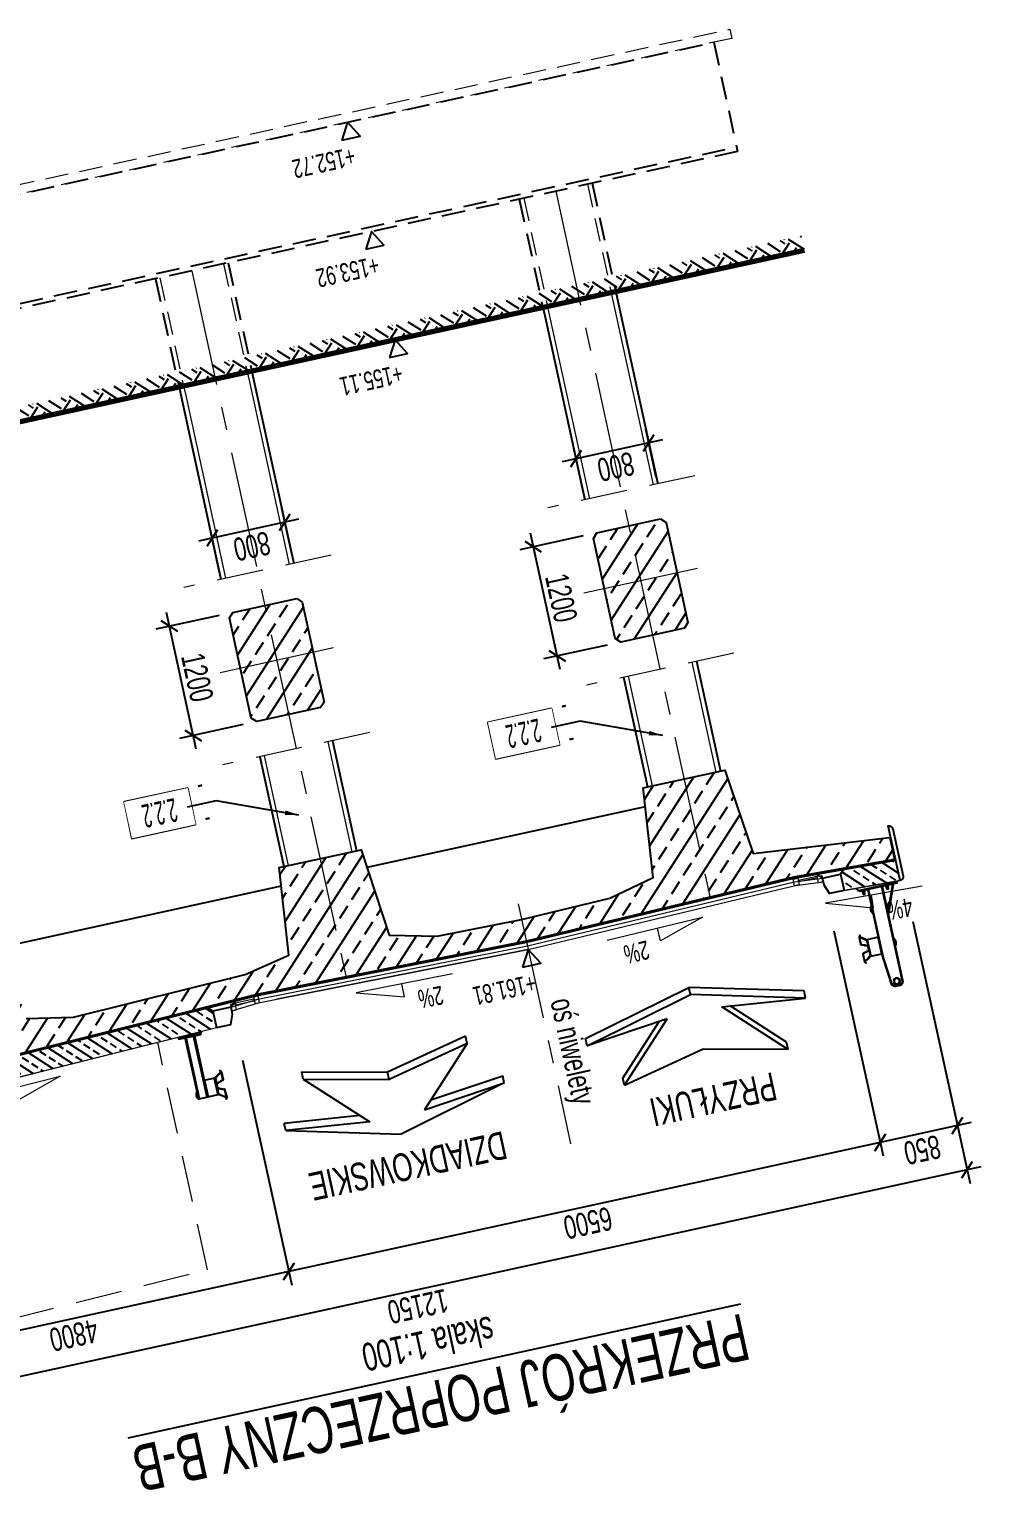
# Model space of a CAD drawing. Header units: metres. Extents: x 8416582 to 8417409, y 5771873 to 5772737.
# Drawn here: x 8416726.24 to 8416736.45, y 5772124.46 to 5772140.17 of the extents above; entities that cross this region are included whole.
import ezdxf
from ezdxf.enums import TextEntityAlignment as Align

# ---------------------------------------------------------------- set-up
doc = ezdxf.new("R2010")
doc.units = ezdxf.units.M
doc.set_wipeout_variables(frame=1)
doc.header["$PDSIZE"] = 0.05
for name, pattern in [('CENTER', [2, 1.25, -0.25, 0.25, -0.25]), ('DASHED', [0.75, 0.5, -0.25]), ('HIDDEN', [0.375, 0.25, -0.125])]:
    doc.linetypes.add(name, pattern=pattern)
for name, color, linetype in [('00RysOpi-T', 2, 'Continuous'), ('00ZieXxx-S', 7, 'Continuous'), ('AII_M_bariery', 8, 'Continuous'), ('AII_M_izolacja', 8, 'Continuous'), ('AII_M_konstrukcja beton', 3, 'Continuous'), ('AII_M_krawężnik', 9, 'Continuous'), ('AII_M_opis', 1, 'Continuous'), ('AII_M_opisy do legendy', 2, 'Continuous'), ('AII_M_wyposażenie', 8, 'Continuous')]:
    doc.layers.add(name, color=color, linetype=linetype)
for name, color, linetype, lineweight in [('AII_M_konstrukcja 0.00', 8, 'Continuous', 0), ('AII_M_konstrukcja 0.18', 9, 'Continuous', 18), ('AII_M_konstrukcja 0.25', 1, 'Continuous', 25), ('AII_M_kreskowanie', 8, 'Continuous', 0), ('AII_M_linie przerywane', 9, 'DASHED', 18), ('AII_M_nawierzchnia', 9, 'Continuous', 18), ('AII_M_odwodnienie', 8, 'Continuous', 9), ('AII_M_opisy rzedne', 1, 'Continuous', 25), ('AII_M_opisy spadki', 9, 'Continuous', 18), ('AII_M_opisy wymiary', 1, 'Continuous', 25), ('AII_M_osie', 9, 'CENTER', 18), ('AII_M_skrajnia', 9, 'DASHED', 18), ('AII_M_teren projektowany', 4, 'Continuous', 70)]:
    doc.layers.add(name, color=color, linetype=linetype, lineweight=lineweight)
doc.styles.add('AII_norm.', font='CDMSIMPL.shx', dxfattribs={"width": 0.7, "bigfont": 'CDMBIGPL.shx'})
doc.styles.add('CDMSTYLE', font='CDMSIMPL.shx', dxfattribs={"width": 0.7, "bigfont": 'CDMBIGPL.shx'})
doc.dimstyles.new('CDM-ME100MM', dxfattribs={"dimscale": 0.1, "dimtxt": 2.5, "dimasz": 1.5, "dimexe": 1.5, "dimexo": 5, "dimgap": 0.5, "dimtad": 1, "dimdec": 0, "dimlfac": 1000, "dimrnd": 1, "dimzin": 9, "dimtxsty": 'CDMSTYLE', "dimblk": 'OBLIQUE', "dimcen": 2.5, "dimdle": 1.5, "dimclrd": 9, "dimclre": 9, "dimclrt": 1, "dimadec": 1, "dimazin": 2, "dimtfac": 1, "dimtdec": 0, "dimtix": 1, "dimtmove": 2, "dimatfit": 3, "dimfxl": 1, "dimtvp": 1, "dimtolj": 1, "dimtzin": 0, "dimlwd": 25, "dimlwe": 25, "dimarcsym": 0})
doc.dimstyles.new('CDM-ME100MM$7', dxfattribs={"dimscale": 0.1, "dimtxt": 2.5, "dimasz": 1.5, "dimexe": 1.5, "dimexo": 5, "dimgap": 0.5, "dimtad": 1, "dimdec": 0, "dimlfac": 1000, "dimrnd": 1, "dimzin": 9, "dimtxsty": 'CDMSTYLE', "dimblk": 'OBLIQUE', "dimcen": 2.5, "dimdle": 1.5, "dimclrd": 9, "dimclre": 9, "dimclrt": 1, "dimadec": 1, "dimazin": 2, "dimtfac": 1, "dimtdec": 0, "dimtix": 1, "dimtmove": 2, "dimatfit": 3, "dimfxl": 1, "dimtvp": 1, "dimtolj": 1, "dimtzin": 0, "dimlwd": 25, "dimlwe": 25, "dimarcsym": 0})
pattern_1 = [(327.3201, (8416727.1454, 5772150.65623), (0.0857163, 0.1336199), []), (327.3201, (8416727.16936, 5772150.54657), (0.0857163, 0.1336199), [0.079375, -0.0396875])]
pattern_2 = [(237.32008, (8416696.4665, 5772291.1259), (0.26723977, -0.17143266), []), (237.32008, (8416696.24716, 5772291.078), (0.26723977, -0.17143266), [0.15875, -0.079375])]

# ---------------------------------------------------------------- blocks, each defined once
blk = doc.blocks.new('Bariera')
at = {"color": 0, "linetype": 'ByBlock', "lineweight": -2}
for p, q in [((-0.165, 0.685), (-0.165, 0.505)), ((-0.069, 0.685), (-0.165, 0.685)), ((-0.161, 0.505), (-0.161, 0.685)), ((-0.05, 0.685), (-0.069, 0.685)), ((-0.054, 0.505), (-0.054, 0.685)), ((-0.05, 0.683), (-0.05, 0.687)), ((-0.05, 0.503), (-0.05, 0.683)), ((-0.042, 0.687), (-0.042, 0.013)), ((0.042, 0.687), (0.042, 0.013)), ((0.052, 0.689), (0.05, 0.687)), ((-0.165, 0.505), (-0.05, 0.505))]:
    blk.add_line(p, q, dxfattribs=at)
for points in [[(-0.25, 0.454), (-0.25, 0.538, -0.324981), (-0.245, 0.545), (-0.178, 0.566, 0.324981), (-0.173, 0.573), (-0.173, 0.593), (-0.173, 0.613, 0.324981), (-0.178, 0.62), (-0.245, 0.641, -0.324981), (-0.25, 0.648), (-0.25, 0.732, -0.15172), (-0.249, 0.736), (-0.239, 0.75), (-0.237, 0.748), (-0.246, 0.735, 0.15172), (-0.247, 0.731), (-0.247, 0.65, 0.324981), (-0.242, 0.644), (-0.175, 0.622, -0.324981), (-0.17, 0.615), (-0.17, 0.593), (-0.17, 0.571, -0.324981), (-0.175, 0.564), (-0.242, 0.542, 0.324981), (-0.247, 0.536), (-0.247, 0.455, 0.15172), (-0.246, 0.451), (-0.237, 0.438), (-0.239, 0.436), (-0.249, 0.45, -0.15172), (-0.25, 0.454, 0.15172), (-0.249, 0.45)], [(0.052, 0.689, -0.305469), (0.052, 0.605), (0.05, 0.607, 0.3), (0.05, 0.687, 0.425)]]:
    blk.add_lwpolyline(points, format="xyb", dxfattribs=at)
blk.add_lwpolyline([(-0.168, 0.685, -0.252386), (-0.165, 0.679), (-0.165, 0.507, -0.252386), (-0.168, 0.501), (-0.241, 0.453), (-0.244, 0.457), (-0.173, 0.504, 0.252386), (-0.17, 0.509), (-0.17, 0.677, 0.252386), (-0.173, 0.682), (-0.244, 0.729), (-0.241, 0.733)], format="xyb", close=True, dxfattribs=at)
blk.add_lwpolyline([(-0.05, 0.013), (-0.05, 0.687), (0.05, 0.687), (0.05, 0.013)], dxfattribs=at)
blk.add_lwpolyline([(-0.12, 0), (0.12, 0), (0.12, 0.013), (-0.12, 0.013)], close=True, dxfattribs=at)
blk = doc.blocks.new('Deska_0.6')
at = {"layer": 'AII_M_wyposażenie', "color": 0, "linetype": 'ByBlock', "lineweight": -2}
blk.add_lwpolyline([(0, 0), (0, -0.6, 0.414214), (0.04, -0.56), (0.04, -0.04, 0.414214)], format="xyb", close=True, dxfattribs=at)
blk = doc.blocks.new('Barieroporęcz_1.1')
at = {"layer": 'AII_M_bariery', "color": 0, "linetype": 'ByBlock', "lineweight": -2}
for p, q in [((-0.23, 0.537), (-0.23, 0.717)), ((-0.23, 0.717), (-0.11, 0.717)), ((-0.11, 0.717), (-0.11, 0.537)), ((0.052, 0.669), (0.05, 0.667)), ((-0.11, 0.537), (-0.23, 0.537)), ((-0.112, 0.275), (-0.11, 0.273)), ((0.17, 0.013), (0.05, 0.313)), ((0.161, 0.013), (0.05, 0.291)), ((-0.17, 0.013), (-0.15, 0.013)), ((0.09, 0.013), (0.11, 0.013))]:
    blk.add_line(p, q, dxfattribs=at)
for points in [[(-0.11, 0.013), (-0.11, 0.751, -0.028091), (-0.108, 0.785), (-0.08, 1.053, -0.371293), (-0.037, 1.09), (0.007, 1.09, -0.414214), (0.05, 1.047), (0.05, 0.013)], [(0.042, 0.013), (0.042, 1.047, 0.414214), (0.007, 1.082), (-0.037, 1.082, 0.361555), (-0.071, 1.053), (-0.072, 1.052), (-0.1, 0.785, 0.028091), (-0.102, 0.751), (-0.102, 0.013)], [(-0.31, 0.491), (-0.31, 0.517), (-0.31, 0.573, -0.324981), (-0.305, 0.58), (-0.268, 0.592), (-0.243, 0.6, 0.324981), (-0.238, 0.607), (-0.238, 0.627), (-0.238, 0.647, 0.324981), (-0.243, 0.653), (-0.274, 0.663), (-0.305, 0.673, -0.324981), (-0.31, 0.68), (-0.31, 0.704), (-0.31, 0.762, -0.15172), (-0.309, 0.766), (-0.299, 0.78), (-0.297, 0.778), (-0.306, 0.765, 0.15172), (-0.307, 0.761), (-0.307, 0.704), (-0.307, 0.682, 0.324981), (-0.302, 0.676), (-0.274, 0.666), (-0.24, 0.655, -0.324981), (-0.235, 0.649), (-0.235, 0.627), (-0.235, 0.605, -0.324981), (-0.24, 0.598), (-0.268, 0.589), (-0.302, 0.578, 0.324981), (-0.307, 0.571), (-0.307, 0.517), (-0.307, 0.492, 0.15172), (-0.306, 0.488), (-0.297, 0.475), (-0.299, 0.473), (-0.309, 0.487, -0.15172), (-0.31, 0.491, 0.15172), (-0.309, 0.487)], [(0.052, 0.669, -0.305469), (0.052, 0.584), (0.05, 0.587, 0.3), (0.05, 0.667)], [(-0.112, 0.275, 0.305469), (-0.112, 0.191), (-0.11, 0.193, -0.3), (-0.11, 0.273, -0.425)]]:
    blk.add_lwpolyline(points, format="xyb", dxfattribs=at)
blk.add_lwpolyline([(-0.259, 0.526), (-0.238, 0.539, 0.252386), (-0.235, 0.545), (-0.235, 0.602), (-0.235, 0.708, 0.252386), (-0.238, 0.714), (-0.265, 0.732), (-0.304, 0.757), (-0.301, 0.761), (-0.265, 0.738), (-0.233, 0.717, -0.252386), (-0.23, 0.711), (-0.23, 0.602), (-0.23, 0.542, -0.252386), (-0.233, 0.537), (-0.259, 0.52), (-0.301, 0.492), (-0.304, 0.496)], format="xyb", close=True, dxfattribs=at)
for points in [[(-0.21, 0.013), (-0.21, 0), (0.21, 0), (0.21, 0.013)], [(-0.146, 0.013), (-0.174, 0.013), (-0.174, 0.024), (-0.146, 0.024)], [(-0.17, 0.024), (-0.17, 0.05), (-0.167, 0.053), (-0.153, 0.053), (-0.15, 0.05), (-0.15, 0.024)], [(0.114, 0.013), (0.086, 0.013), (0.086, 0.024), (0.114, 0.024)], [(0.09, 0.024), (0.09, 0.05), (0.093, 0.053), (0.107, 0.053), (0.11, 0.05), (0.11, 0.024)]]:
    blk.add_lwpolyline(points, close=True, dxfattribs=at)
for radius in [0.035, 0.03]:
    blk.add_circle((-0.015, 1.039), radius, dxfattribs=at)
blk = doc.blocks.new('Kierunek_od')
at = {"layer": 'AII_M_opis', "color": 0}
for p, q in [((-0.45, 0), (0, -0.1)), ((-0.45, 0), (-0.15, -0.3)), ((-0.45, 0), (-0.45, -0.04)), ((0.45, 0), (0, -0.1)), ((0.45, 0), (0.15, -0.3)), ((0.45, 0), (0.45, -0.04)), ((-0.45, -0.04), (-0.195, -0.295)), ((0.45, -0.04), (0.195, -0.295)), ((-0.15, -0.3), (-0.6, -0.25)), ((-0.6, -0.25), (0, -0.4)), ((-0.6, -0.25), (-0.6, -0.29)), ((-0.6, -0.29), (0, -0.44)), ((0.6, -0.25), (0, -0.4)), ((0.6, -0.29), (0, -0.44)), ((0.15, -0.3), (0.6, -0.25)), ((0.6, -0.25), (0.6, -0.29)), ((0, -0.4), (0, -0.44))]:
    blk.add_line(p, q, dxfattribs=at)
at = {"layer": 'AII_M_opis', "color": 2, "style": 'AII_norm.', "width": 0.7, "flags": 4}
blk.add_attdef('KIERUNEK', text='', height=0.15, dxfattribs=at).set_placement((0, 0.175), align=Align.MIDDLE_CENTER)
blk = doc.blocks.new('Kierunek_do')
at = {"layer": 'AII_M_opis', "color": 0}
for p, q in [((-0.6, -0.15), (0, 0)), ((0.6, -0.15), (0, 0)), ((-0.15, -0.1), (-0.6, -0.15)), ((-0.195, -0.145), (-0.6, -0.19)), ((-0.6, -0.15), (-0.6, -0.19)), ((-0.45, -0.4), (-0.15, -0.1)), ((0.45, -0.4), (0.15, -0.1)), ((0.15, -0.1), (0.6, -0.15)), ((0.195, -0.145), (0.6, -0.19)), ((0.6, -0.15), (0.6, -0.19)), ((-0.45, -0.4), (0, -0.3)), ((0.45, -0.4), (0, -0.3)), ((0, -0.3), (0, -0.34)), ((-0.45, -0.44), (0, -0.34)), ((0.45, -0.44), (0, -0.34)), ((-0.45, -0.4), (-0.45, -0.44)), ((0.45, -0.4), (0.45, -0.44))]:
    blk.add_line(p, q, dxfattribs=at)
at = {"layer": 'AII_M_opis', "color": 2, "lineweight": 25, "style": 'AII_norm.', "width": 0.7, "flags": 4}
blk.add_attdef('KIERUNEK', text='', height=0.15, rotation=360, dxfattribs=at).set_placement((0, 0.175), align=Align.MIDDLE_CENTER)
blk = doc.blocks.new('A$C2EC13F79')
at = {"layer": 'AII_M_odwodnienie', "color": 0, "lineweight": -2}
for points in [[(0, -7), (5, -7), (5, 0), (0, 0)], [(26, -4.6), (31, -4.6), (31, 2.4), (26, 2.4)], [(5.5, -5), (25.5, -5), (25.5, -3), (5.5, -3)]]:
    blk.add_lwpolyline(points, close=True, dxfattribs=at)
blk = doc.blocks.new('_OBLIQUE')
at = {"color": 0, "linetype": 'ByBlock'}
blk.add_line((-0.5, -0.5), (0.5, 0.5), dxfattribs=at)
blk = doc.blocks.new('*D294')
at = {"layer": 'AII_M_opisy wymiary', "color": 9, "lineweight": 25, "transparency": 16777216}
for p, q in [((8416735.725, 5772130.586), (8416736.235, 5772128.251)), ((8416734.877, 5772130.487), (8416735.405, 5772128.07)), ((8416736.35, 5772128.43), (8416735.226, 5772128.184))]:
    blk.add_line(p, q, dxfattribs=at)
at = {"layer": 'Defpoints', "color": 0, "lineweight": 25, "transparency": 16777216}
for p in [(8416735.619, 5772131.075), (8416734.77, 5772130.976), (8416735.373, 5772128.216)]:
    blk.add_point(p, dxfattribs=at)
at = {"layer": 'AII_M_opisy wymiary', "color": 9, "lineweight": 25, "transparency": 16777216, "xscale": 0.15, "yscale": 0.15, "zscale": 0.15}
for p, rotation in [((8416736.203, 5772128.398), 12.32007894477789), ((8416735.373, 5772128.216), 192.3200789447779)]:
    blk.add_blockref('_OBLIQUE', p, dxfattribs=dict(at, rotation=rotation))
at = {"layer": 'AII_M_opisy wymiary', "color": 1, "transparency": 16777216, "insert": (8416735.826, 5772128.136), "char_height": 0.25, "attachment_point": 5, "rotation": 192.3201, "style": 'CDMSTYLE'}
blk.add_mtext('\\A1;850', dxfattribs=at)
blk = doc.blocks.new('*D295')
at = {"layer": 'AII_M_opisy wymiary', "color": 9, "lineweight": 25, "transparency": 16777216}
for p, q in [((8416734.877, 5772130.487), (8416735.405, 5772128.07)), ((8416728.527, 5772129.1), (8416729.055, 5772126.683)), ((8416735.52, 5772128.248), (8416728.876, 5772126.797))]:
    blk.add_line(p, q, dxfattribs=at)
at = {"layer": 'Defpoints', "color": 0, "lineweight": 25, "transparency": 16777216}
for p in [(8416734.77, 5772130.976), (8416728.42, 5772129.589), (8416729.023, 5772126.829)]:
    blk.add_point(p, dxfattribs=at)
at = {"layer": 'AII_M_opisy wymiary', "color": 9, "lineweight": 25, "transparency": 16777216, "xscale": 0.15, "yscale": 0.15, "zscale": 0.15}
for p, rotation in [((8416735.373, 5772128.216), 12.32007894477794), ((8416729.023, 5772126.829), 192.3200789447779)]:
    blk.add_blockref('_OBLIQUE', p, dxfattribs=dict(at, rotation=rotation))
at = {"layer": 'AII_M_opisy wymiary', "color": 1, "transparency": 16777216, "insert": (8416732.235, 5772127.352), "char_height": 0.25, "attachment_point": 5, "rotation": 192.3201, "style": 'CDMSTYLE'}
blk.add_mtext('\\A1;6500', dxfattribs=at)
blk = doc.blocks.new('*D296')
at = {"layer": 'AII_M_opisy wymiary', "color": 9, "lineweight": 25, "transparency": 16777216}
for p, q in [((8416728.527, 5772129.1), (8416729.055, 5772126.683)), ((8416723.879, 5772127.884), (8416724.365, 5772125.659)), ((8416729.169, 5772126.861), (8416724.187, 5772125.773))]:
    blk.add_line(p, q, dxfattribs=at)
at = {"layer": 'Defpoints', "color": 0, "lineweight": 25, "transparency": 16777216}
for p in [(8416728.42, 5772129.589), (8416723.772, 5772128.372), (8416724.333, 5772125.805)]:
    blk.add_point(p, dxfattribs=at)
at = {"layer": 'AII_M_opisy wymiary', "color": 9, "lineweight": 25, "transparency": 16777216, "xscale": 0.15, "yscale": 0.15, "zscale": 0.15}
for p, rotation in [((8416729.023, 5772126.829), 12.32007894477794), ((8416724.333, 5772125.805), 192.3200789447779)]:
    blk.add_blockref('_OBLIQUE', p, dxfattribs=dict(at, rotation=rotation))
at = {"layer": 'AII_M_opisy wymiary', "color": 1, "transparency": 16777216, "insert": (8416726.715, 5772126.146), "char_height": 0.25, "attachment_point": 5, "rotation": 192.3201, "style": 'CDMSTYLE'}
blk.add_mtext('\\A1;4800', dxfattribs=at)
blk = doc.blocks.new('*D291')
at = {"layer": 'AII_M_opisy wymiary', "color": 9, "lineweight": 25, "transparency": 16777216}
for p, q in [((8416735.725, 5772130.586), (8416736.339, 5772127.776)), ((8416723.879, 5772127.884), (8416724.469, 5772125.184)), ((8416736.454, 5772127.955), (8416724.29, 5772125.299))]:
    blk.add_line(p, q, dxfattribs=at)
at = {"layer": 'Defpoints', "color": 0, "lineweight": 25, "transparency": 16777216}
for p in [(8416735.619, 5772131.075), (8416723.772, 5772128.372), (8416724.437, 5772125.331)]:
    blk.add_point(p, dxfattribs=at)
at = {"layer": 'AII_M_opisy wymiary', "color": 9, "lineweight": 25, "transparency": 16777216, "xscale": 0.15, "yscale": 0.15, "zscale": 0.15}
for p, rotation in [((8416736.307, 5772127.923), 12.32007894477794), ((8416724.437, 5772125.331), 192.3200789447779)]:
    blk.add_blockref('_OBLIQUE', p, dxfattribs=dict(at, rotation=rotation))
at = {"layer": 'AII_M_opisy wymiary', "color": 1, "transparency": 16777216, "insert": (8416730.409, 5772126.456), "char_height": 0.25, "attachment_point": 5, "rotation": 192.3201, "style": 'CDMSTYLE'}
blk.add_mtext('\\A1;12150', dxfattribs=at)
blk = doc.blocks.new('00kota3')
at = {"color": 0, "linetype": 'Continuous', "lineweight": 25}
blk.add_lwpolyline([(1, 1.73), (-1, 1.73), (0, 0)], close=True, dxfattribs=at)
at = {"color": 0, "linetype": 'Continuous', "lineweight": 25, "style": 'CDMSTYLE', "width": 0.7}
blk.add_attdef('%%P000.000', (0, 2.69), '', height=2, dxfattribs=at)
blk = doc.blocks.new('OpiNum01')
at = {"layer": 'AII_M_opisy do legendy', "color": 0, "linetype": 'Continuous'}
blk.add_lwpolyline([(-3.5, -2), (3.5, -2), (3.5, 2), (-3.5, 2)], close=True, dxfattribs=at)
at = {"color": 9, "linetype": 'Continuous', "lineweight": 25, "style": 'CDMSTYLE', "width": 0.7, "flags": 1}
for tag, p in [('NAZWAPOL', (-4.1, -6.8)), ('NAZWAANG', (-4.1, -10.48)), ('SPECYF', (-4.1, -14.15)), ('ID', (-4.1, -17.82)), ('BAZA', (-4.1, -21.5)), ('RYSUNEK', (-4.1, -25.17))]:
    blk.add_attdef(tag, p, '', height=2, dxfattribs=at)
at = {"layer": 'AII_M_opisy do legendy', "linetype": 'Continuous', "lineweight": -2, "style": 'CDMSTYLE', "width": 0.5}
blk.add_attdef('NR', text='', height=2.5, dxfattribs=at).set_placement((0, 0), align=Align.MIDDLE)
at = {"color": 0, "linetype": 'Continuous'}
blk.add_wipeout([(-3.5, -2), (3.5, -2), (3.5, 2), (-3.5, 2)], dxfattribs=at).dxf.layer = 'AII_M_opisy do legendy'
blk = doc.blocks.new('OpiTxt01')
at = {"color": 0, "linetype": 'Continuous', "lineweight": 20, "style": 'CDMSTYLE', "width": 0.7}
blk.add_attdef('TEKST_GORNY', (1, 0.89), '', height=2, dxfattribs=at)
at = {"color": 0, "linetype": 'Continuous', "lineweight": -2, "style": 'CDMSTYLE', "width": 0.7}
blk.add_attdef('TEKST_DOLNY', (1.05, -2.73), '', height=2, dxfattribs=at)
blk = doc.blocks.new('*D292')
at = {"layer": 'AII_M_opisy wymiary', "color": 9, "lineweight": 25, "transparency": 16777216}
for p, q in [((8416731.937, 5772133.292), (8416731.617, 5772134.757)), ((8416732.185, 5772134.728), (8416731.503, 5772134.579)), ((8416732.441, 5772133.555), (8416731.759, 5772133.406))]:
    blk.add_line(p, q, dxfattribs=at)
at = {"layer": 'Defpoints', "color": 0, "lineweight": 25, "transparency": 16777216}
for p in [(8416732.674, 5772134.834), (8416731.649, 5772134.611), (8416732.93, 5772133.662)]:
    blk.add_point(p, dxfattribs=at)
at = {"layer": 'AII_M_opisy wymiary', "color": 9, "lineweight": 25, "transparency": 16777216, "xscale": 0.15, "yscale": 0.15, "zscale": 0.15}
for p, rotation in [((8416731.649, 5772134.611), 102.3200789447779), ((8416731.905, 5772133.438), 282.3200789447779)]:
    blk.add_blockref('_OBLIQUE', p, dxfattribs=dict(at, rotation=rotation))
at = {"layer": 'AII_M_opisy wymiary', "color": 1, "transparency": 16777216, "insert": (8416731.948, 5772134.062), "char_height": 0.25, "attachment_point": 5, "rotation": 282.3201, "style": 'CDMSTYLE'}
blk.add_mtext('\\A1;1200', dxfattribs=at)
blk = doc.blocks.new('*D293')
at = {"layer": 'AII_M_opisy wymiary', "color": 9, "lineweight": 25, "transparency": 16777216}
for p, q in [((8416732.968, 5772135.359), (8416732.856, 5772135.874)), ((8416733.035, 5772135.759), (8416731.96, 5772135.524)), ((8416732.187, 5772135.189), (8416732.075, 5772135.703))]:
    blk.add_line(p, q, dxfattribs=at)
at = {"layer": 'Defpoints', "color": 0, "lineweight": 25, "transparency": 16777216}
for p in [(8416732.107, 5772135.556), (8416733.075, 5772134.871), (8416732.294, 5772134.7)]:
    blk.add_point(p, dxfattribs=at)
at = {"layer": 'AII_M_opisy wymiary', "color": 9, "lineweight": 25, "transparency": 16777216, "xscale": 0.15, "yscale": 0.15, "zscale": 0.15}
for p, rotation in [((8416732.888, 5772135.727), 12.32007894477794), ((8416732.107, 5772135.556), 192.3200789447779)]:
    blk.add_blockref('_OBLIQUE', p, dxfattribs=dict(at, rotation=rotation))
at = {"layer": 'AII_M_opisy wymiary', "color": 1, "transparency": 16777216, "insert": (8416732.535, 5772135.471), "char_height": 0.25, "attachment_point": 5, "rotation": 192.3201, "style": 'CDMSTYLE'}
blk.add_mtext('\\A1;800', dxfattribs=at)
blk = doc.blocks.new('*D287')
at = {"layer": 'AII_M_opisy wymiary', "color": 9, "lineweight": 25, "transparency": 16777216}
for p, q in [((8416728.277, 5772133.874), (8416727.595, 5772133.725)), ((8416728.029, 5772132.438), (8416727.709, 5772133.904)), ((8416728.533, 5772132.702), (8416727.851, 5772132.553))]:
    blk.add_line(p, q, dxfattribs=at)
at = {"layer": 'Defpoints', "color": 0, "lineweight": 25, "transparency": 16777216}
for p in [(8416728.766, 5772133.981), (8416727.741, 5772133.757), (8416729.022, 5772132.809)]:
    blk.add_point(p, dxfattribs=at)
at = {"layer": 'AII_M_opisy wymiary', "color": 9, "lineweight": 25, "transparency": 16777216, "xscale": 0.15, "yscale": 0.15, "zscale": 0.15}
for p, rotation in [((8416727.741, 5772133.757), 102.3200789447779), ((8416727.997, 5772132.585), 282.3200789447779)]:
    blk.add_blockref('_OBLIQUE', p, dxfattribs=dict(at, rotation=rotation))
at = {"layer": 'AII_M_opisy wymiary', "color": 1, "transparency": 16777216, "insert": (8416728.04, 5772133.208), "char_height": 0.25, "attachment_point": 5, "rotation": 282.3201, "style": 'CDMSTYLE'}
blk.add_mtext('\\A1;1200', dxfattribs=at)
blk = doc.blocks.new('*D288')
at = {"layer": 'AII_M_opisy wymiary', "color": 9, "lineweight": 25, "transparency": 16777216}
for p, q in [((8416729.061, 5772134.506), (8416728.948, 5772135.02)), ((8416729.127, 5772134.906), (8416728.052, 5772134.671)), ((8416728.279, 5772134.335), (8416728.167, 5772134.849))]:
    blk.add_line(p, q, dxfattribs=at)
at = {"layer": 'Defpoints', "color": 0, "lineweight": 25, "transparency": 16777216}
for p in [(8416728.199, 5772134.703), (8416729.167, 5772134.017), (8416728.386, 5772133.847)]:
    blk.add_point(p, dxfattribs=at)
at = {"layer": 'AII_M_opisy wymiary', "color": 9, "lineweight": 25, "transparency": 16777216, "xscale": 0.15, "yscale": 0.15, "zscale": 0.15}
for p, rotation in [((8416728.98, 5772134.874), 12.32007894477794), ((8416728.199, 5772134.703), 192.3200789447779)]:
    blk.add_blockref('_OBLIQUE', p, dxfattribs=dict(at, rotation=rotation))
at = {"layer": 'AII_M_opisy wymiary', "color": 1, "transparency": 16777216, "insert": (8416728.627, 5772134.617), "char_height": 0.25, "attachment_point": 5, "rotation": 192.3201, "style": 'CDMSTYLE'}
blk.add_mtext('\\A1;800', dxfattribs=at)

msp = doc.modelspace()

# ---------------------------------------------------------------- hatches: boundary and pattern name
at = {"layer": '00ZieXxx-S', "linetype": 'Continuous'}
h = msp.add_hatch(dxfattribs=at)
h.set_pattern_fill('EARTH', color=8, scale=0.04, angle=-288.35154, style=0)
h.set_pattern_definition([(237.32008, (8416678.16632, 5772285.89773), (0.0766457, -0.35093794), [0.254, -0.254]), (237.32008, (8416678.2465, 5772285.8463), (0.0766457, -0.35093794), [0.254, -0.254]), (237.32008, (8416678.32667, 5772285.79488), (0.0766457, -0.35093794), [0.254, -0.254]), (327.32008, (8416678.33625, 5772285.751), (0.35093794, 0.0766457), [0.254, -0.254]), (327.32008, (8416678.28482, 5772285.67084), (0.35093794, 0.0766457), [0.254, -0.254]), (327.32008, (8416678.23339, 5772285.59066), (0.35093794, 0.0766457), [0.254, -0.254])])
h.paths.add_polyline_path([(8416721.8922, 5772135.189), (8416721.9264, 5772135.0327), (8416734.5588, 5772137.7916), (8416734.5247, 5772137.9479)])
at = {"layer": 'AII_M_kreskowanie', "lineweight": 25}
h = msp.add_hatch(dxfattribs=at)
h.set_pattern_fill('ANSI33', color=256, scale=0.05, angle=-333.35154)
h.set_pattern_definition(pattern_2)
h.paths.add_polyline_path([(8416733.0156, 5772134.9091), (8416733.0751, 5772134.871), (8416733.3098, 5772133.7963), (8416733.2716, 5772133.7368), (8416732.5878, 5772133.5874), (8416732.5282, 5772133.6256), (8416732.2935, 5772134.7003), (8416732.3317, 5772134.7598)])
h = msp.add_hatch(dxfattribs=at)
h.set_pattern_fill('ANSI33', color=256, scale=0.05, angle=-333.35154)
h.set_pattern_definition(pattern_2)
h.paths.add_polyline_path([(8416729.1077, 5772134.0556), (8416729.1672, 5772134.0175), (8416729.4019, 5772132.9428), (8416729.3638, 5772132.8833), (8416728.6799, 5772132.7339), (8416728.6204, 5772132.7721), (8416728.3857, 5772133.8468), (8416728.4238, 5772133.9063)])
h = msp.add_hatch(dxfattribs=at)
h.set_pattern_fill('ANSI33', color=256, scale=0.05, angle=-333.35154)
h.set_pattern_definition([(237.3201, (8416727.1454, 5772150.65623), (0.2672398, -0.1714327), []), (237.3201, (8416726.92607, 5772150.60833), (0.2672398, -0.1714327), [0.15875, -0.079375])])
h.paths.add_polyline_path([(8416735.5284, 5772131.2539), (8416734.4443, 5772131.0622), (8416731.5748, 5772130.3751), (8416728.6802, 5772129.8033), (8416723.7788, 5772128.5778), (8416723.7276, 5772128.8123), (8416725.1309, 5772129.2765), (8416725.0272, 5772130.2433), (8416725.9065, 5772130.4353), (8416726.2034, 5772129.5446), (8416726.7121, 5772129.5585), (8416728.5562, 5772130.0196), (8416729.0225, 5772130.2276), (8416728.9199, 5772131.1664), (8416729.7992, 5772131.3584), (8416730.1019, 5772130.4409), (8416730.616, 5772130.4303), (8416731.5236, 5772130.6096), (8416732.472, 5772130.8367), (8416732.9349, 5772131.0606), (8416732.8276, 5772132.0208), (8416733.7068, 5772132.2129), (8416734.0098, 5772131.318), (8416735.4772, 5772131.4884)])
h = msp.add_hatch(dxfattribs=at)
h.set_pattern_fill('ANSI33', color=256, scale=0.025, angle=-243.35154)
h.set_pattern_definition(pattern_1)
h.paths.add_polyline_path([(8416734.9486, 5772131.0966), (8416734.987, 5772130.9208), (8416735.5882, 5772131.0271), (8416735.5404, 5772131.2459), (8416734.9809, 5772131.147)])
h = msp.add_hatch(dxfattribs=at)
h.set_pattern_fill('ANSI33', color=256, scale=0.025, angle=-243.35154)
h.set_pattern_definition(pattern_1)
h.paths.add_polyline_path([(8416723.8201, 5772128.3419), (8416723.7712, 5772128.5656), (8416728.1509, 5772129.6607), (8416728.2075, 5772129.6243), (8416728.2459, 5772129.4485)])

# ---------------------------------------------------------------- linework, layer by layer
at = {"layer": 'AII_M_bariery', "color": 8}
for points in [[(8416735.5509, 5772131.0103), (8416735.5582, 5772131.0218)], [(8416735.1073, 5772130.942), (8416735.1406, 5772130.9207)], [(8416727.8288, 5772129.3442), (8416727.8404, 5772129.3368)], [(8416728.0749, 5772129.388), (8416728.0884, 5772129.4091)]]:
    msp.add_lwpolyline(points, dxfattribs=at)
at = {"layer": 'AII_M_izolacja', "linetype": 'HIDDEN', "ltscale": 0.5, "const_width": 0.01}
msp.add_lwpolyline([(8416723.7227, 5772128.8112), (8416723.775, 5772128.5717), (8416728.6813, 5772129.7984), (8416731.5759, 5772130.3702), (8416734.4454, 5772131.0573), (8416735.5344, 5772131.2499), (8416735.4821, 5772131.4895)], dxfattribs=at)
at = {"layer": 'AII_M_izolacja'}
msp.add_lwpolyline([(8416723.7712, 5772128.5656), (8416728.6823, 5772129.7936), (8416731.577, 5772130.3654), (8416734.4465, 5772131.0525), (8416735.5404, 5772131.2459)], dxfattribs=at)
at = {"layer": 'AII_M_konstrukcja 0.00', "linetype": 'HIDDEN'}
for points in [[(8416732.2308, 5772138.5023), (8416732.5074, 5772137.2361)], [(8416731.547, 5772138.3529), (8416731.8235, 5772137.0867)], [(8416728.323, 5772137.6488), (8416728.5995, 5772136.3826)], [(8416727.6391, 5772137.4994), (8416727.9156, 5772136.2333)]]:
    msp.add_lwpolyline(points, dxfattribs=at)
at = {"layer": 'AII_M_konstrukcja 0.00'}
for points in [[(8416732.5074, 5772137.2361), (8416732.9356, 5772135.2756)], [(8416731.8235, 5772137.0867), (8416732.2517, 5772135.1262)], [(8416728.5995, 5772136.3826), (8416729.0277, 5772134.4221)], [(8416727.9156, 5772136.2333), (8416728.3438, 5772134.2727)], [(8416733.3517, 5772133.3703), (8416733.6091, 5772132.1915)], [(8416732.6678, 5772133.221), (8416732.9252, 5772132.0422)], [(8416729.4438, 5772132.5168), (8416729.7015, 5772131.3371)], [(8416728.7599, 5772132.3675), (8416729.0176, 5772131.1877)]]:
    msp.add_lwpolyline(points, dxfattribs=at)
at = {"layer": 'AII_M_konstrukcja 0.18', "linetype": 'HIDDEN'}
msp.add_lwpolyline([(8416733.7822, 5772140.0694), (8416721.6678, 5772137.4236), (8416721.6465, 5772137.5213), (8416733.7608, 5772140.1671)], close=True, dxfattribs=at)
at = {"layer": 'AII_M_konstrukcja 0.25', "linetype": 'HIDDEN'}
msp.add_lwpolyline([(8416733.8429, 5772138.8543), (8416722.1192, 5772136.2939), (8416721.8632, 5772137.4662), (8416733.5868, 5772140.0267)], close=True, dxfattribs=at)
for points in [[(8416722.1084, 5772136.3433), (8416733.8321, 5772138.9038)], [(8416732.2797, 5772138.5129), (8416732.5562, 5772137.2468)], [(8416731.4981, 5772138.3422), (8416731.7747, 5772137.0761)], [(8416728.3718, 5772137.6594), (8416728.6483, 5772136.3933)], [(8416727.5902, 5772137.4887), (8416727.8668, 5772136.2226)]]:
    msp.add_lwpolyline(points, dxfattribs=at)
at = {"layer": 'AII_M_konstrukcja 0.25'}
for points in [[(8416732.5562, 5772137.2468), (8416732.9844, 5772135.2863)], [(8416731.7747, 5772137.0761), (8416732.2028, 5772135.1156)], [(8416728.6483, 5772136.3933), (8416729.0765, 5772134.4328)], [(8416727.8668, 5772136.2226), (8416728.2949, 5772134.2621)], [(8416733.4005, 5772133.381), (8416733.658, 5772132.2022)], [(8416732.6189, 5772133.2103), (8416732.8764, 5772132.0315)], [(8416729.4926, 5772132.5275), (8416729.7503, 5772131.3477)], [(8416728.7111, 5772132.3568), (8416728.9687, 5772131.177)], [(8416732.85, 5772131.82), (8416729.8622, 5772131.1674)], [(8416728.9417, 5772130.9664), (8416725.9474, 5772130.3124)]]:
    msp.add_lwpolyline(points, dxfattribs=at)
at = {"layer": 'AII_M_konstrukcja beton'}
for points in [[(8416733.0156, 5772134.9091), (8416733.0751, 5772134.871), (8416733.3098, 5772133.7963), (8416733.2716, 5772133.7368), (8416732.5878, 5772133.5874), (8416732.5282, 5772133.6256), (8416732.2935, 5772134.7003), (8416732.3317, 5772134.7598)], [(8416729.1077, 5772134.0556), (8416729.1672, 5772134.0175), (8416729.4019, 5772132.9428), (8416729.3638, 5772132.8833), (8416728.6799, 5772132.7339), (8416728.6204, 5772132.7721), (8416728.3857, 5772133.8468), (8416728.4238, 5772133.9063)]]:
    msp.add_lwpolyline(points, close=True, dxfattribs=at)
for points in [[(8416726.2034, 5772129.5446), (8416726.7121, 5772129.5585), (8416728.5562, 5772130.0196), (8416729.0225, 5772130.2276), (8416728.9199, 5772131.1664), (8416729.7992, 5772131.3584), (8416730.1019, 5772130.4409), (8416730.616, 5772130.4303), (8416731.5236, 5772130.6096), (8416732.472, 5772130.8367), (8416732.9349, 5772131.0606), (8416732.8276, 5772132.0208), (8416733.7068, 5772132.2129), (8416734.0103, 5772131.3181), (8416735.4772, 5772131.4884), (8416735.5284, 5772131.2539)], [(8416735.5284, 5772131.2539), (8416734.4443, 5772131.0622), (8416731.5748, 5772130.3751), (8416728.6802, 5772129.8033), (8416723.7788, 5772128.5778)]]:
    msp.add_lwpolyline(points, dxfattribs=at)
at = {"layer": 'AII_M_krawężnik', "color": 8}
for points in [[(8416734.9486, 5772131.0966), (8416734.9809, 5772131.147)], [(8416734.6887, 5772131.0953), (8416734.7532, 5772131.0539)], [(8416728.4029, 5772129.667), (8416728.4462, 5772129.7345)], [(8416728.1509, 5772129.6607), (8416728.2075, 5772129.6243)]]:
    msp.add_lwpolyline(points, dxfattribs=at)
at = {"layer": 'AII_M_krawężnik'}
for points in [[(8416734.7532, 5772131.0539), (8416734.9486, 5772131.0966), (8416734.987, 5772130.9208), (8416734.8307, 5772130.8866), (8416734.7703, 5772130.9758)], [(8416728.4029, 5772129.667), (8416728.2075, 5772129.6243), (8416728.2459, 5772129.4485), (8416728.4022, 5772129.4826), (8416728.42, 5772129.5889)]]:
    msp.add_lwpolyline(points, close=True, dxfattribs=at)
at = {"layer": 'AII_M_linie przerywane'}
for points in [[(8416733.3843, 5772135.3736), (8416731.8029, 5772135.0282)], [(8416729.4764, 5772134.5201), (8416727.895, 5772134.1747)], [(8416733.8004, 5772133.4683), (8416732.219, 5772133.123)], [(8416729.8926, 5772132.6148), (8416728.3111, 5772132.2695)]]:
    msp.add_lwpolyline(points, dxfattribs=at)
at = {"layer": 'AII_M_nawierzchnia', "color": 8}
msp.add_lwpolyline([(8416728.4029, 5772129.667), (8416728.6909, 5772129.7545), (8416731.5855, 5772130.3263), (8416734.455, 5772131.0134), (8416734.7532, 5772131.0539)], dxfattribs=at)
at = {"layer": 'AII_M_nawierzchnia'}
for points in [[(8416728.4114, 5772129.6279), (8416728.6994, 5772129.7154), (8416728.8956, 5772129.7542), (8416731.5941, 5772130.2872), (8416734.269, 5772130.9277), (8416734.4635, 5772130.9743), (8416734.7617, 5772131.0149)], [(8416734.987, 5772130.9208), (8416735.5882, 5772131.0271)], [(8416723.8201, 5772128.3419), (8416728.2459, 5772129.4485)]]:
    msp.add_lwpolyline(points, dxfattribs=at)
at = {"layer": 'AII_M_opisy spadki'}
for p, q in [((8416735.5882, 5772131.0271), (8416734.987, 5772130.9208)), ((8416731.5941, 5772130.2872), (8416734.269, 5772130.9277)), ((8416731.5941, 5772130.2872), (8416728.8956, 5772129.7542)), ((8416723.8201, 5772128.3419), (8416728.2459, 5772129.4485))]:
    msp.add_line(p, q, dxfattribs=at)
at = {"layer": 'AII_M_opisy spadki', "color": 9}
for points in [[(8416735.8236, 5772130.9672), (8416734.7864, 5772130.7837), (8416735.3031, 5772130.7329), (8416735.3031, 5772130.7329), (8416735.2787, 5772130.8708)], [(8416732.4426, 5772130.3876), (8416733.467, 5772130.6329), (8416733.0133, 5772130.3803), (8416733.0133, 5772130.3803), (8416732.9807, 5772130.5164)], [(8416730.7809, 5772130.0246), (8416729.7475, 5772129.8205), (8416730.2652, 5772129.7801), (8416730.2652, 5772129.7801), (8416730.2381, 5772129.9174)], [(8416725.5463, 5772128.6704), (8416726.5682, 5772128.9259), (8416726.1171, 5772128.6688), (8416726.1171, 5772128.6688), (8416726.0831, 5772128.8046)]]:
    msp.add_lwpolyline(points, dxfattribs=at)
at = {"layer": 'AII_M_osie'}
for points in [[(8416731.8889, 5772138.4276), (8416733.5757, 5772130.7041)], [(8416727.981, 5772137.5741), (8416729.6681, 5772129.8497)], [(8416732.193, 5772134.1153), (8416733.4103, 5772134.3812)], [(8416728.2852, 5772133.2619), (8416729.5024, 5772133.5277)], [(8416731.4874, 5772130.7757), (8416732.0495, 5772128.2017)]]:
    msp.add_lwpolyline(points, dxfattribs=at)
at = {"layer": 'AII_M_skrajnia'}
msp.add_lwpolyline([(8416724.0239, 5772128.3928), (8416724.5574, 5772125.9504), (8416728.1485, 5772126.8483), (8416727.615, 5772129.2907)], dxfattribs=at)
at = {"layer": 'AII_M_teren projektowany', "linetype": 'Continuous'}
msp.add_lwpolyline([(8416734.5588, 5772137.7916), (8416721.9264, 5772135.0327)], dxfattribs=at)

# ---------------------------------------------------------------- block references
at = {"layer": 'AII_M_bariery', "xscale": -1, "rotation": 192.3200786024617}
msp.add_blockref('Barieroporęcz_1.1', (8416735.3457, 5772130.9655), dxfattribs=at)
at = {"layer": 'AII_M_bariery', "rotation": 192.3200789447779}
msp.add_blockref('Bariera', (8416727.9576, 5772129.3624), dxfattribs=at)
at = {"layer": 'AII_M_odwodnienie', "color": 140, "lineweight": 18, "zscale": 0.009999999999999997}
for p, xscale, yscale, rotation in [((8416734.4538, 5772130.9719), -0.009999999999999995, 0.01, 192.3200789618469), ((8416728.7092, 5772129.7173), 0.009999999999999997, 0.009999999999999997, 192.3200789447779)]:
    msp.add_blockref('A$C2EC13F79', p, dxfattribs=dict(at, xscale=xscale, yscale=yscale, rotation=rotation))
at = {"layer": 'AII_M_opis'}
ref = msp.add_blockref('Kierunek_od', (8416733.5069, 5772129.0207), dxfattribs=dict(at, xscale=2, yscale=2, zscale=2, rotation=192.3200789447779))
ref.add_attrib('KIERUNEK', 'PRZYŁUKI', dxfattribs={"color": 2, "height": 0.3, "rotation": 192.32008, "style": 'AII_norm.', "width": 0.7}).set_placement((8416733.5816, 5772128.6787), align=Align.MIDDLE_CENTER)
ref = msp.add_blockref('Kierunek_do', (8416730.2285, 5772128.3047), dxfattribs=dict(at, xscale=2, yscale=2, zscale=2, rotation=192.3200789447779))
ref.add_attrib('KIERUNEK', 'DZIADKOWSKIE', dxfattribs={"color": 2, "lineweight": 25, "height": 0.3, "rotation": 192.32008, "style": 'AII_norm.', "width": 0.7}).set_placement((8416730.3031, 5772127.9627), align=Align.MIDDLE_CENTER)
at = {"layer": 'AII_M_opisy rzedne', "color": 1, "linetype": 'Continuous', "xscale": 0.1, "yscale": 0.1, "zscale": 0.1, "rotation": 192.3200789447779}
for p, values in [((8416729.6545, 5772139.1679), {'%%P000.000': '+152.72'}), ((8416729.9105, 5772137.9955), {'%%P000.000': '+153.92'}), ((8416730.1647, 5772136.8319), {'%%P000.000': '+155.11'}), ((8416731.5941, 5772130.2872), {'%%P000.000': '+161.81'})]:
    msp.add_blockref('00kota3', p, dxfattribs=at).add_auto_attribs(values)
at = {"layer": 'AII_M_wyposażenie', "xscale": -1, "rotation": 192.3200786024617}
msp.add_blockref('Deska_0.6', (8416735.5882, 5772131.0271), dxfattribs=at)

# ---------------------------------------------------------------- texts
at = {"layer": 'AII_M_opis', "style": 'AII_norm.', "width": 0.7}
msp.add_text('oś niwelety', height=0.25, rotation=282.32008, dxfattribs=at).set_placement((8416731.8305, 5772129.7342))
at = {"layer": 'AII_M_opis', "color": 3, "ltscale": 2, "style": 'AII_norm.', "width": 0.7}
msp.add_text('%%UPRZEKRÓJ POPRZECZNY B-B', height=0.5, rotation=192.32008, dxfattribs=at).set_placement((8416730.6043, 5772125.6627), align=Align.CENTER)
at = {"layer": 'AII_M_opis', "color": 1, "ltscale": 2, "style": 'AII_norm.', "width": 0.7}
msp.add_text('skala 1:100', height=0.3, rotation=192.32008, dxfattribs=at).set_placement((8416730.487, 5772126.2), align=Align.CENTER)
at = {"layer": 'AII_M_opisy spadki', "color": 9, "style": 'CDMSTYLE', "width": 0.7}
for s, rotation, p in [('4%', 190.02947, (8416735.5686, 5772130.8205)), ('2%', 193.46599, (8416732.735, 5772130.3547)), ('2%', 191.17432, (8416730.5289, 5772129.8729))]:
    msp.add_text(s, height=0.2, rotation=rotation, dxfattribs=at).set_placement(p, align=Align.CENTER)

# ---------------------------------------------------------------- dimensions: what is measured, and where the dimension line sits
at = {"layer": 'AII_M_opisy wymiary'}
for base, p1, p2, angle, picture, middle in [((8416732.1066, 5772135.5563), (8416733.0751, 5772134.871), (8416732.2935, 5772134.7003), 192.32008, '*D293', (8416732.5347, 5772135.4707)), ((8416728.1987, 5772134.7028), (8416729.1672, 5772134.0175), (8416728.3857, 5772133.8468), 192.32008, '*D288', (8416728.6268, 5772134.6172)), ((8416731.6493, 5772134.6107), (8416732.9297, 5772133.6621), (8416732.6737, 5772134.8345), 282.32008, '*D292', (8416731.9483, 5772134.0619)), ((8416727.7414, 5772133.7572), (8416729.0218, 5772132.8086), (8416728.7658, 5772133.981), 282.32008, '*D287', (8416728.0404, 5772133.2084)), ((8416724.4369, 5772125.3305), (8416735.6187, 5772131.0747), (8416723.7725, 5772128.3724), 192.32008, '*D291', (8416730.4093, 5772126.4558)), ((8416735.373, 5772128.2163), (8416735.6187, 5772131.0747), (8416734.7703, 5772130.9758), 192.32008, '*D294', (8416735.8255, 5772128.136)), ((8416729.0227, 5772126.8293), (8416734.7703, 5772130.9758), (8416728.42, 5772129.5889), 192.32008, '*D295', (8416732.2351, 5772127.3518)), ((8416724.3332, 5772125.8051), (8416728.42, 5772129.5889), (8416723.7725, 5772128.3724), 192.32008, '*D296', (8416726.7153, 5772126.1463))]:
    dim = msp.add_linear_dim(base=base, p1=p1, p2=p2, angle=angle, dimstyle='CDM-ME100MM', dxfattribs=at)
    dim.commit()
    dim.dimension.update_dxf_attribs({"geometry": picture, "text_midpoint": middle})

# ---------------------------------------------------------------- next in the draw order: block references
at = {"layer": '00RysOpi-T', "color": 1, "linetype": 'Continuous', "lineweight": 0, "xscale": 0.09999999999999998, "yscale": 0.09999999999999998, "zscale": 0.09999999999999998, "rotation": 192.3200789447779}
for p in [(8416731.546, 5772132.6048), (8416727.6383, 5772131.7503)]:
    msp.add_blockref('OpiNum01', p, dxfattribs=at).add_auto_attribs({'NR': '2.2.2'})

# ---------------------------------------------------------------- next in the draw order: block references
at = {"layer": 'Defpoints', "color": 250, "linetype": 'Continuous', "lineweight": 0, "xscale": 0.09999999999999998, "yscale": 0.09999999999999998, "zscale": 0.09999999999999998, "rotation": 192.3200789447779}
for p in [(8416732.1517, 5772132.7371), (8416728.244, 5772131.8826)]:
    msp.add_blockref('OpiTxt01', p, dxfattribs=at).add_auto_attribs({'TEKST_GORNY': '-', 'TEKST_DOLNY': '-'})

# ---------------------------------------------------------------- next in the draw order: leaders
at = {"layer": '00RysOpi-T', "color": 9, "linetype": 'Continuous', "lineweight": 0}
for points in [[(8416733.0394, 5772132.5842), (8416732.1517, 5772132.7371), (8416731.839, 5772132.6688)], [(8416729.1317, 5772131.7297), (8416728.244, 5772131.8826), (8416727.9314, 5772131.8143)]]:
    msp.add_leader(points, dimstyle='CDM-ME100MM$7', dxfattribs=at)

doc.saveas('drawing.dxf')
